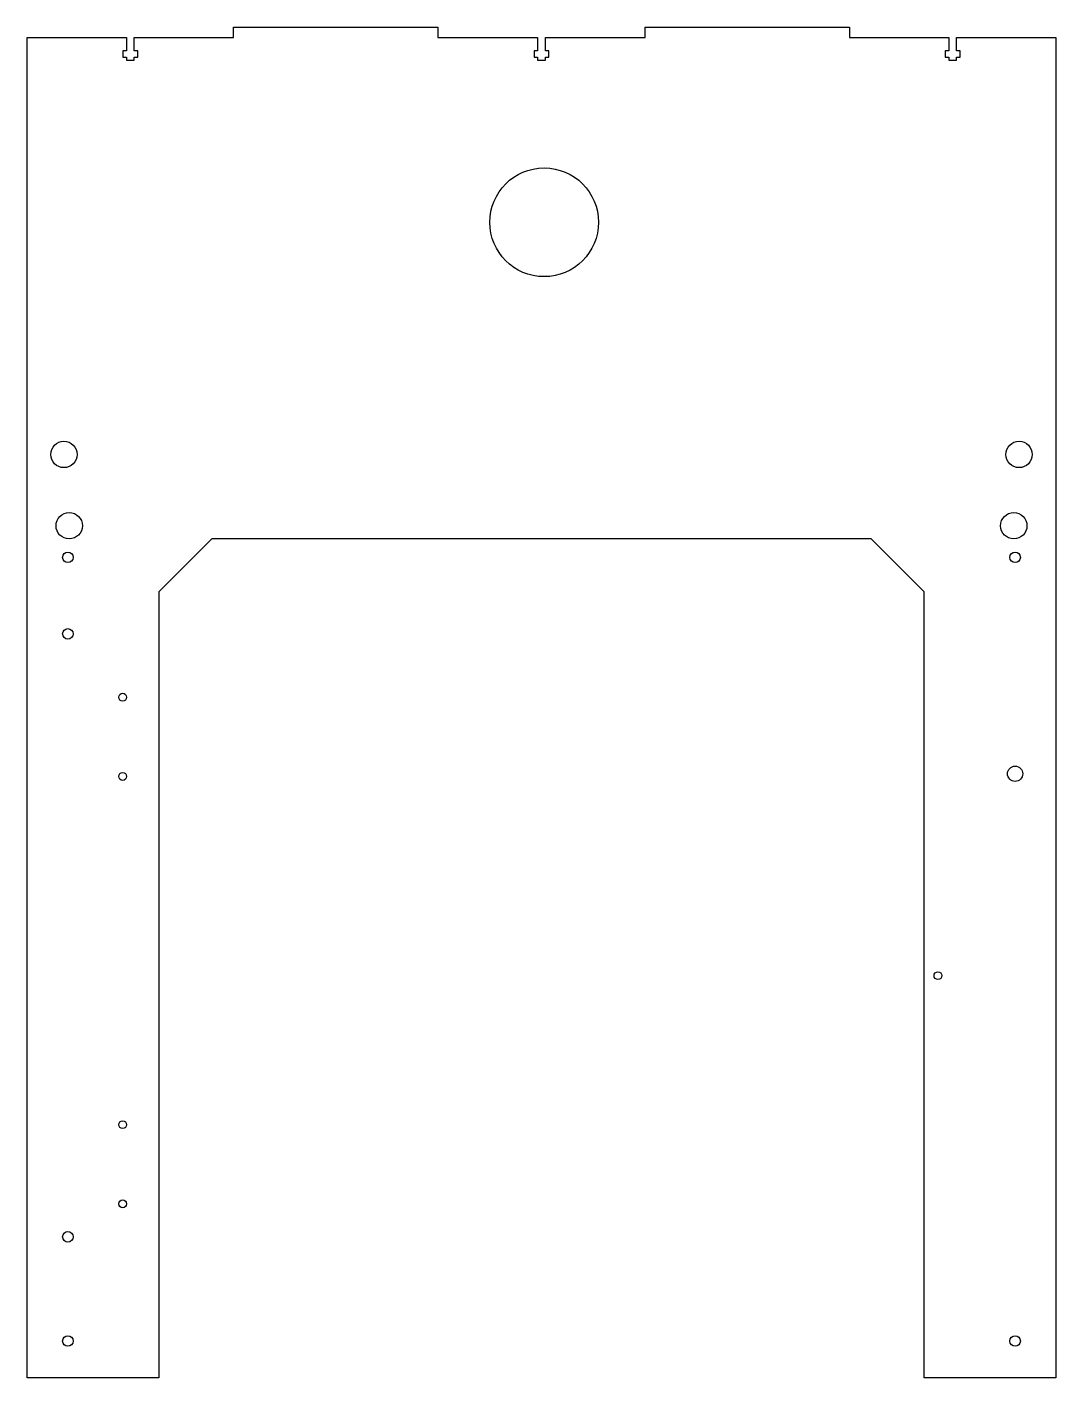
# Model space of a CAD drawing. Header units: millimetres. Extents: x -385 to 5, y -358 to 154.
import ezdxf

# ---------------------------------------------------------------- set-up
doc = ezdxf.new("R2010")
doc.units = ezdxf.units.MM

msp = doc.modelspace()

# ---------------------------------------------------------------- linework, layer by layer
msp.add_lwpolyline([(-335.35, -60), (-335.35, -358), (-385.35, -358), (-385.35, 150), (-347.7, 150), (-347.7, 145), (-349, 145), (-349, 142.55), (-347.7, 142.55), (-347.7, 141.5), (-344.7, 141.5), (-344.7, 142.55), (-343.4, 142.55), (-343.4, 145), (-344.7, 145), (-344.7, 150), (-307.05, 150), (-307.05, 154), (-229.65, 154), (-229.65, 150), (-191.85, 150), (-191.85, 145), (-193.15, 145), (-193.15, 142.55), (-191.85, 142.55), (-191.85, 141.5), (-188.85, 141.5), (-188.85, 142.55), (-187.55, 142.55), (-187.55, 145), (-188.85, 145), (-188.85, 150), (-151.05, 150), (-151.05, 154), (-73.65, 154), (-73.65, 150), (-36, 150), (-36, 145), (-37.3, 145), (-37.3, 142.55), (-36, 142.55), (-36, 141.5), (-33, 141.5), (-33, 142.55), (-31.7, 142.55), (-31.7, 145), (-33, 145), (-33, 150), (4.65, 150), (4.65, -358), (-45.35, -358), (-45.35, -60), (-65.35, -40), (-315.35, -40)], close=True)
for centre, radius in [((-189.35, 80), 20.6), ((-371.35, -8), 5), ((-9.35, -8), 5), ((-369.35, -35), 5), ((-11.35, -35), 5), ((-369.85, -47), 2), ((-10.85, -47), 2), ((-369.85, -76), 2), ((-349.1, -100), 1.5), ((-10.85, -129), 2.88), ((-349.1, -130), 1.5), ((-40.08, -205.52), 1.5), ((-349.1, -262), 1.5), ((-349.1, -292), 1.5), ((-369.85, -304.5), 2), ((-369.85, -344), 2), ((-10.85, -344), 2)]:
    msp.add_circle(centre, radius)

doc.saveas('drawing.dxf')
